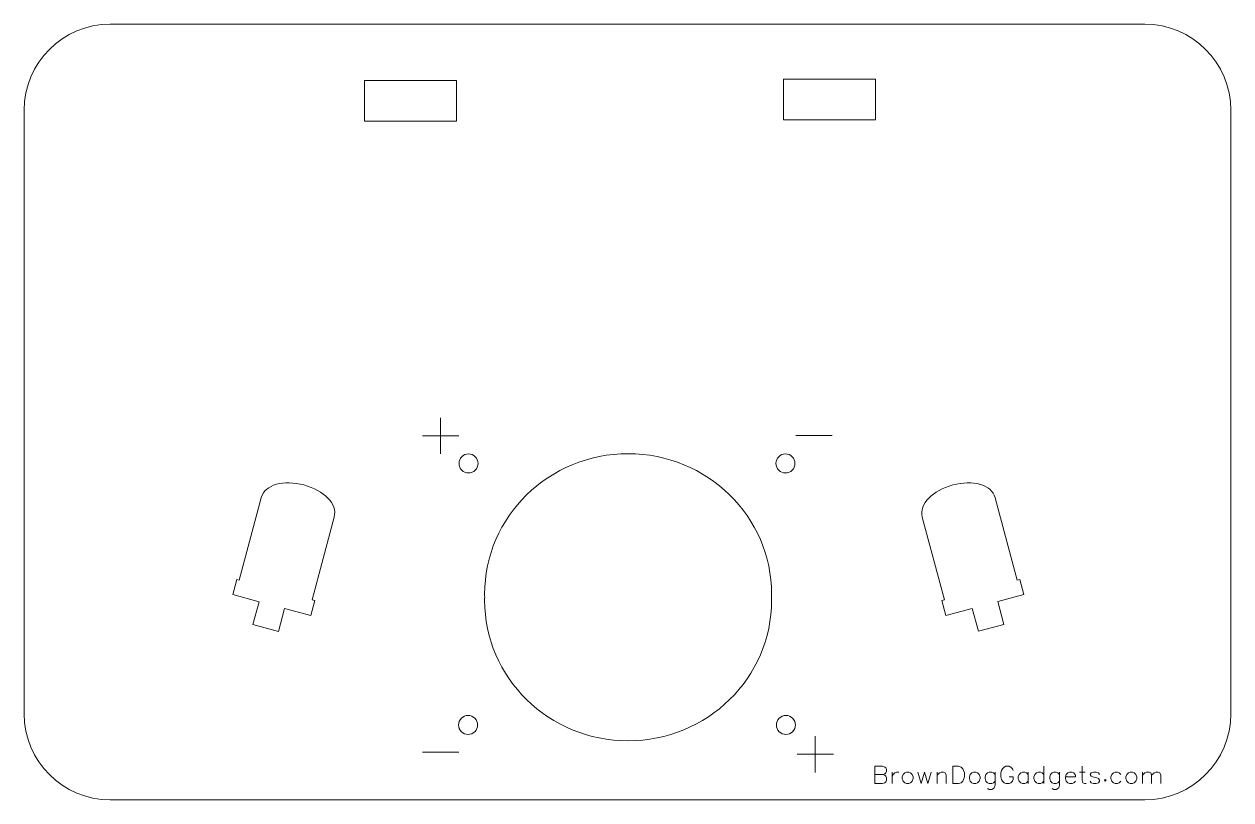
# Model space of a CAD drawing. Header units: centimetres. Extents: x -24.8 to 34.2, y -10 to 25.5.
# Drawn here: x -24.45 to -16.12, y -10.01 to -4.65 of the extents above; entities that cross this region are included whole.
import ezdxf

# ---------------------------------------------------------------- set-up
doc = ezdxf.new("R2010")
doc.units = ezdxf.units.CM
doc.header["$MEASUREMENT"] = 0
doc.layers.add('Layer 1', color=7, linetype='Continuous')

msp = doc.modelspace()

# ---------------------------------------------------------------- linework, layer by layer
at = {"layer": 'Layer 1', "color": 250, "lineweight": 9}
for points in [[(-22.1032, -5.32398), (-21.46822, -5.32398), (-21.46822, -5.04458), (-22.1032, -5.04458), (-22.1032, -5.32398)], [(-19.21167, -5.3152), (-18.57669, -5.3152), (-18.57669, -5.0358), (-19.21167, -5.0358), (-19.21167, -5.3152)]]:
    msp.add_lwpolyline(points, close=True, dxfattribs=at)
at = {"layer": 'Layer 1', "lineweight": 0}
for points, knots in [([(-23.85922, -4.65497), (-23.85922, -4.65497), (-16.71758, -4.65497), (-16.71758, -4.65497), (-16.71758, -4.65497), (-16.38958, -4.65496), (-16.12359, -4.92095), (-16.12359, -5.24895), (-16.12359, -5.24895), (-16.12359, -5.24895), (-16.12359, -9.41404), (-16.12359, -9.41404), (-16.12359, -9.41404), (-16.12359, -9.74202), (-16.38958, -10.00801), (-16.71758, -10.00801), (-16.71758, -10.00801), (-16.71758, -10.00801), (-23.85922, -10.00802), (-23.85922, -10.00802), (-23.85922, -10.00802), (-24.18721, -10.00801), (-24.4532, -9.74202), (-24.4532, -9.41402), (-24.4532, -9.41402), (-24.4532, -9.41402), (-24.45321, -5.24896), (-24.45321, -5.24896), (-24.45321, -5.24896), (-24.4532, -4.92095), (-24.18721, -4.65496), (-23.85921, -4.65496)], [0, 0, 0, 0, 0.125, 0.125, 0.125, 0.125, 0.25, 0.25, 0.25, 0.25, 0.375, 0.375, 0.375, 0.375, 0.5, 0.5, 0.5, 0.5, 0.625, 0.625, 0.625, 0.625, 0.75, 0.75, 0.75, 0.75, 0.875, 0.875, 0.875, 0.875, 1, 1, 1, 1]), ([(-21.33941, -7.64027), (-21.31378, -7.6659), (-21.31378, -7.70745), (-21.33941, -7.73308), (-21.33941, -7.73308), (-21.36504, -7.75871), (-21.40659, -7.75871), (-21.43222, -7.73308), (-21.43222, -7.73308), (-21.45785, -7.70745), (-21.45785, -7.6659), (-21.43222, -7.64027), (-21.43222, -7.64027), (-21.40659, -7.61465), (-21.36504, -7.61465), (-21.33941, -7.64027)], [0, 0, 0, 0, 0.25, 0.25, 0.25, 0.25, 0.5, 0.5, 0.5, 0.5, 0.75, 0.75, 0.75, 0.75, 1, 1, 1, 1]), ([(-20.28419, -7.61915), (-20.83128, -7.61915), (-21.27476, -8.0533), (-21.27476, -8.58887), (-21.27476, -8.58887), (-21.27476, -8.5958), (-21.27403, -8.60243), (-21.27389, -8.60933), (-21.27389, -8.60933), (-21.27405, -8.6165), (-21.27476, -8.62341), (-21.27476, -8.63063), (-21.27476, -8.63063), (-21.27476, -9.1662), (-20.83128, -9.60035), (-20.28419, -9.60035), (-20.28419, -9.60035), (-19.7371, -9.60035), (-19.29362, -9.1662), (-19.29362, -8.63063), (-19.29362, -8.63063), (-19.29362, -8.62342), (-19.29346, -8.61649), (-19.29362, -8.60933), (-19.29362, -8.60933), (-19.29349, -8.60243), (-19.29362, -8.5958), (-19.29362, -8.58887), (-19.29362, -8.58887), (-19.29362, -8.0533), (-19.7371, -7.61915), (-20.28419, -7.61915)], [0, 0, 0, 0, 0.125, 0.125, 0.125, 0.125, 0.25, 0.25, 0.25, 0.25, 0.375, 0.375, 0.375, 0.375, 0.5, 0.5, 0.5, 0.5, 0.625, 0.625, 0.625, 0.625, 0.75, 0.75, 0.75, 0.75, 0.875, 0.875, 0.875, 0.875, 1, 1, 1, 1]), ([(-19.24434, -7.64027), (-19.26997, -7.6659), (-19.26997, -7.70745), (-19.24434, -7.73308), (-19.24434, -7.73308), (-19.21871, -7.75871), (-19.17716, -7.75871), (-19.15153, -7.73308), (-19.15153, -7.73308), (-19.1259, -7.70745), (-19.1259, -7.6659), (-19.15153, -7.64027), (-19.15153, -7.64027), (-19.17716, -7.61465), (-19.21871, -7.61465), (-19.24434, -7.64027)], [0, 0, 0, 0, 0.25, 0.25, 0.25, 0.25, 0.5, 0.5, 0.5, 0.5, 0.75, 0.75, 0.75, 0.75, 1, 1, 1, 1]), ([(-22.52237, -7.83509), (-22.66079, -7.798), (-22.7909, -7.83091), (-22.816, -7.9213), (-22.816, -7.9213), (-22.81609, -7.92162), (-22.81613, -7.9218), (-22.81623, -7.92214), (-22.81623, -7.92214), (-22.81631, -7.92246), (-22.81637, -7.92264), (-22.81645, -7.92298), (-22.81645, -7.92298), (-22.81645, -7.92298), (-22.96903, -8.49237), (-22.96903, -8.49237), (-22.96903, -8.49237), (-22.96903, -8.49237), (-22.98579, -8.48787), (-22.98579, -8.48787), (-22.98579, -8.48787), (-22.98579, -8.48787), (-23.01365, -8.59186), (-23.01365, -8.59186), (-23.01365, -8.59186), (-23.01365, -8.59186), (-22.83169, -8.64062), (-22.83169, -8.64062), (-22.83169, -8.64062), (-22.83169, -8.64062), (-22.87393, -8.79826), (-22.87393, -8.79826), (-22.87393, -8.79826), (-22.87393, -8.79826), (-22.69782, -8.84545), (-22.69782, -8.84545), (-22.69782, -8.84545), (-22.69782, -8.84545), (-22.65558, -8.6878), (-22.65558, -8.6878), (-22.65558, -8.6878), (-22.65558, -8.6878), (-22.47528, -8.73611), (-22.47528, -8.73611), (-22.47528, -8.73611), (-22.47528, -8.73611), (-22.44743, -8.63213), (-22.44743, -8.63213), (-22.44743, -8.63213), (-22.44743, -8.63213), (-22.46588, -8.62719), (-22.46588, -8.62719), (-22.46588, -8.62719), (-22.46588, -8.62719), (-22.3133, -8.05779), (-22.3133, -8.05779), (-22.3133, -8.05779), (-22.31321, -8.05746), (-22.31316, -8.05728), (-22.31308, -8.05696), (-22.31308, -8.05696), (-22.31299, -8.05662), (-22.31294, -8.05644), (-22.31285, -8.05612), (-22.31285, -8.05612), (-22.28938, -7.96529), (-22.38394, -7.87218), (-22.52237, -7.83509)], [0, 0, 0, 0, 0.0588235, 0.0588235, 0.0588235, 0.0588235, 0.1176471, 0.1176471, 0.1176471, 0.1176471, 0.1764706, 0.1764706, 0.1764706, 0.1764706, 0.2352941, 0.2352941, 0.2352941, 0.2352941, 0.2941176, 0.2941176, 0.2941176, 0.2941176, 0.3529412, 0.3529412, 0.3529412, 0.3529412, 0.4117647, 0.4117647, 0.4117647, 0.4117647, 0.4705882, 0.4705882, 0.4705882, 0.4705882, 0.5294118, 0.5294118, 0.5294118, 0.5294118, 0.5882353, 0.5882353, 0.5882353, 0.5882353, 0.6470588, 0.6470588, 0.6470588, 0.6470588, 0.7058824, 0.7058824, 0.7058824, 0.7058824, 0.7647059, 0.7647059, 0.7647059, 0.7647059, 0.8235294, 0.8235294, 0.8235294, 0.8235294, 0.8823529, 0.8823529, 0.8823529, 0.8823529, 0.9411765, 0.9411765, 0.9411765, 0.9411765, 1, 1, 1, 1]), ([(-18.04324, -7.83514), (-18.18165, -7.87222), (-18.27788, -7.96579), (-18.25442, -8.05661), (-18.25442, -8.05661), (-18.25434, -8.05695), (-18.25429, -8.05712), (-18.2542, -8.05745), (-18.2542, -8.05745), (-18.25411, -8.05778), (-18.25407, -8.05796), (-18.25398, -8.05829), (-18.25398, -8.05829), (-18.25398, -8.05829), (-18.10141, -8.62769), (-18.10141, -8.62769), (-18.10141, -8.62769), (-18.10141, -8.62769), (-18.11817, -8.63218), (-18.11817, -8.63218), (-18.11817, -8.63218), (-18.11817, -8.63218), (-18.09032, -8.73616), (-18.09032, -8.73616), (-18.09032, -8.73616), (-18.09032, -8.73616), (-17.90834, -8.6874), (-17.90834, -8.6874), (-17.90834, -8.6874), (-17.90834, -8.6874), (-17.8661, -8.84506), (-17.8661, -8.84506), (-17.8661, -8.84506), (-17.8661, -8.84506), (-17.68999, -8.79787), (-17.68999, -8.79787), (-17.68999, -8.79787), (-17.68999, -8.79787), (-17.73224, -8.64022), (-17.73224, -8.64022), (-17.73224, -8.64022), (-17.73224, -8.64022), (-17.55195, -8.59191), (-17.55195, -8.59191), (-17.55195, -8.59191), (-17.55195, -8.59191), (-17.57981, -8.48792), (-17.57981, -8.48792), (-17.57981, -8.48792), (-17.57981, -8.48792), (-17.59826, -8.49287), (-17.59826, -8.49287), (-17.59826, -8.49287), (-17.59826, -8.49287), (-17.75083, -7.92347), (-17.75083, -7.92347), (-17.75083, -7.92347), (-17.75092, -7.92314), (-17.75096, -7.92297), (-17.75105, -7.92263), (-17.75105, -7.92263), (-17.75114, -7.9223), (-17.75119, -7.92212), (-17.75127, -7.92179), (-17.75127, -7.92179), (-17.77636, -7.83141), (-17.90481, -7.79805), (-18.04324, -7.83514)], [0, 0, 0, 0, 0.0588235, 0.0588235, 0.0588235, 0.0588235, 0.1176471, 0.1176471, 0.1176471, 0.1176471, 0.1764706, 0.1764706, 0.1764706, 0.1764706, 0.2352941, 0.2352941, 0.2352941, 0.2352941, 0.2941176, 0.2941176, 0.2941176, 0.2941176, 0.3529412, 0.3529412, 0.3529412, 0.3529412, 0.4117647, 0.4117647, 0.4117647, 0.4117647, 0.4705882, 0.4705882, 0.4705882, 0.4705882, 0.5294118, 0.5294118, 0.5294118, 0.5294118, 0.5882353, 0.5882353, 0.5882353, 0.5882353, 0.6470588, 0.6470588, 0.6470588, 0.6470588, 0.7058824, 0.7058824, 0.7058824, 0.7058824, 0.7647059, 0.7647059, 0.7647059, 0.7647059, 0.8235294, 0.8235294, 0.8235294, 0.8235294, 0.8823529, 0.8823529, 0.8823529, 0.8823529, 0.9411765, 0.9411765, 0.9411765, 0.9411765, 1, 1, 1, 1]), ([(-21.43513, -9.44486), (-21.40951, -9.41923), (-21.36795, -9.41923), (-21.34233, -9.44486), (-21.34233, -9.44486), (-21.3167, -9.47049), (-21.3167, -9.51204), (-21.34233, -9.53767), (-21.34233, -9.53767), (-21.36796, -9.5633), (-21.40951, -9.5633), (-21.43513, -9.53767), (-21.43513, -9.53767), (-21.46076, -9.51204), (-21.46076, -9.47049), (-21.43513, -9.44486)], [0, 0, 0, 0, 0.25, 0.25, 0.25, 0.25, 0.5, 0.5, 0.5, 0.5, 0.75, 0.75, 0.75, 0.75, 1, 1, 1, 1]), ([(-19.14861, -9.44486), (-19.17424, -9.41923), (-19.21579, -9.41923), (-19.24142, -9.44486), (-19.24142, -9.44486), (-19.26705, -9.47049), (-19.26705, -9.51204), (-19.24142, -9.53767), (-19.24142, -9.53767), (-19.21579, -9.5633), (-19.17424, -9.5633), (-19.14861, -9.53767), (-19.14861, -9.53767), (-19.12298, -9.51204), (-19.12298, -9.47049), (-19.14861, -9.44486)], [0, 0, 0, 0, 0.25, 0.25, 0.25, 0.25, 0.5, 0.5, 0.5, 0.5, 0.75, 0.75, 0.75, 0.75, 1, 1, 1, 1])]:
    msp.add_open_spline(points, degree=3, knots=knots, dxfattribs=at)
for points in [[(-21.57832, -7.37102), (-21.57832, -7.37102), (-21.57832, -7.62102), (-21.57832, -7.62102)], [(-21.70332, -7.49488), (-21.70332, -7.49488), (-21.45332, -7.49488), (-21.45332, -7.49488)], [(-19.12558, -7.49287), (-19.12558, -7.49287), (-18.87558, -7.49287), (-18.87558, -7.49287)], [(-18.9925, -9.56827), (-18.9925, -9.56827), (-18.9925, -9.81827), (-18.9925, -9.81827)], [(-21.70286, -9.67937), (-21.70286, -9.67937), (-21.45286, -9.67937), (-21.45286, -9.67937)], [(-19.1175, -9.69213), (-19.1175, -9.69213), (-18.8675, -9.69213), (-18.8675, -9.69213)]]:
    msp.add_open_spline(points, degree=3, dxfattribs=at)
at = {"layer": 'Layer 1', "color": 1, "lineweight": 0}
for points in [[(-21.57832, -7.37102), (-21.57832, -7.37102), (-21.57832, -7.62102), (-21.57832, -7.62102)], [(-21.70332, -7.49488), (-21.70332, -7.49488), (-21.45332, -7.49488), (-21.45332, -7.49488)], [(-19.12558, -7.49287), (-19.12558, -7.49287), (-18.87558, -7.49287), (-18.87558, -7.49287)], [(-18.9925, -9.56827), (-18.9925, -9.56827), (-18.9925, -9.81827), (-18.9925, -9.81827)], [(-21.70286, -9.67937), (-21.70286, -9.67937), (-21.45286, -9.67937), (-21.45286, -9.67937)], [(-19.1175, -9.69213), (-19.1175, -9.69213), (-18.8675, -9.69213), (-18.8675, -9.69213)], [(-18.58064, -9.77587), (-18.58064, -9.77587), (-18.58064, -9.89595), (-18.58064, -9.89595)], [(-18.46056, -9.8159), (-18.46056, -9.8159), (-18.46056, -9.89595), (-18.46056, -9.89595)], [(-18.2833, -9.8159), (-18.2833, -9.8159), (-18.26043, -9.89595), (-18.26043, -9.89595)], [(-18.23755, -9.8159), (-18.23755, -9.8159), (-18.26043, -9.89595), (-18.26043, -9.89595)], [(-18.23755, -9.8159), (-18.23755, -9.8159), (-18.21468, -9.89595), (-18.21468, -9.89595)], [(-18.19181, -9.8159), (-18.19181, -9.8159), (-18.21468, -9.89595), (-18.21468, -9.89595)], [(-18.15178, -9.8159), (-18.15178, -9.8159), (-18.15178, -9.89595), (-18.15178, -9.89595)], [(-18.04314, -9.77587), (-18.04314, -9.77587), (-18.04314, -9.89595), (-18.04314, -9.89595)], [(-17.52279, -9.8159), (-17.52279, -9.8159), (-17.52279, -9.89595), (-17.52279, -9.89595)], [(-17.41414, -9.77587), (-17.41414, -9.77587), (-17.41414, -9.89595), (-17.41414, -9.89595)], [(-17.16827, -9.8159), (-17.16827, -9.8159), (-17.12824, -9.8159), (-17.12824, -9.8159)], [(-16.73369, -9.8159), (-16.73369, -9.8159), (-16.73369, -9.89595), (-16.73369, -9.89595)], [(-17.65431, -9.85021), (-17.65431, -9.85021), (-17.62571, -9.85021), (-17.62571, -9.85021)]]:
    msp.add_open_spline(points, degree=3, dxfattribs=at)
for points, knots in [([(-18.58064, -9.77587), (-18.58064, -9.77587), (-18.52918, -9.77587), (-18.52918, -9.77587), (-18.52918, -9.77587), (-18.52918, -9.77587), (-18.51202, -9.78159), (-18.51202, -9.78159), (-18.51202, -9.78159), (-18.51202, -9.78159), (-18.5063, -9.78731), (-18.5063, -9.78731), (-18.5063, -9.78731), (-18.5063, -9.78731), (-18.50059, -9.79874), (-18.50059, -9.79874), (-18.50059, -9.79874), (-18.50059, -9.79874), (-18.50059, -9.81018), (-18.50059, -9.81018), (-18.50059, -9.81018), (-18.50059, -9.81018), (-18.5063, -9.82162), (-18.5063, -9.82162), (-18.5063, -9.82162), (-18.5063, -9.82162), (-18.51202, -9.82733), (-18.51202, -9.82733), (-18.51202, -9.82733), (-18.51202, -9.82733), (-18.52918, -9.83305), (-18.52918, -9.83305)], [0, 0, 0, 0, 0.125, 0.125, 0.125, 0.125, 0.25, 0.25, 0.25, 0.25, 0.375, 0.375, 0.375, 0.375, 0.5, 0.5, 0.5, 0.5, 0.625, 0.625, 0.625, 0.625, 0.75, 0.75, 0.75, 0.75, 0.875, 0.875, 0.875, 0.875, 1, 1, 1, 1]), ([(-18.46056, -9.85021), (-18.46056, -9.85021), (-18.45484, -9.83305), (-18.45484, -9.83305), (-18.45484, -9.83305), (-18.45484, -9.83305), (-18.44341, -9.82162), (-18.44341, -9.82162), (-18.44341, -9.82162), (-18.44341, -9.82162), (-18.43197, -9.8159), (-18.43197, -9.8159), (-18.43197, -9.8159), (-18.43197, -9.8159), (-18.41481, -9.8159), (-18.41481, -9.8159)], [0, 0, 0, 0, 0.25, 0.25, 0.25, 0.25, 0.5, 0.5, 0.5, 0.5, 0.75, 0.75, 0.75, 0.75, 1, 1, 1, 1]), ([(-18.36335, -9.8159), (-18.36335, -9.8159), (-18.37479, -9.82162), (-18.37479, -9.82162), (-18.37479, -9.82162), (-18.37479, -9.82162), (-18.38622, -9.83305), (-18.38622, -9.83305), (-18.38622, -9.83305), (-18.38622, -9.83305), (-18.39194, -9.85021), (-18.39194, -9.85021), (-18.39194, -9.85021), (-18.39194, -9.85021), (-18.39194, -9.86164), (-18.39194, -9.86164), (-18.39194, -9.86164), (-18.39194, -9.86164), (-18.38622, -9.8788), (-18.38622, -9.8788), (-18.38622, -9.8788), (-18.38622, -9.8788), (-18.37479, -9.89023), (-18.37479, -9.89023), (-18.37479, -9.89023), (-18.37479, -9.89023), (-18.36335, -9.89595), (-18.36335, -9.89595), (-18.36335, -9.89595), (-18.36335, -9.89595), (-18.3462, -9.89595), (-18.3462, -9.89595), (-18.3462, -9.89595), (-18.3462, -9.89595), (-18.33476, -9.89023), (-18.33476, -9.89023), (-18.33476, -9.89023), (-18.33476, -9.89023), (-18.32332, -9.8788), (-18.32332, -9.8788), (-18.32332, -9.8788), (-18.32332, -9.8788), (-18.31761, -9.86164), (-18.31761, -9.86164), (-18.31761, -9.86164), (-18.31761, -9.86164), (-18.31761, -9.85021), (-18.31761, -9.85021), (-18.31761, -9.85021), (-18.31761, -9.85021), (-18.32332, -9.83305), (-18.32332, -9.83305), (-18.32332, -9.83305), (-18.32332, -9.83305), (-18.33476, -9.82162), (-18.33476, -9.82162), (-18.33476, -9.82162), (-18.33476, -9.82162), (-18.3462, -9.8159), (-18.3462, -9.8159), (-18.3462, -9.8159), (-18.3462, -9.8159), (-18.36335, -9.8159), (-18.36335, -9.8159)], [0, 0, 0, 0, 0.0625, 0.0625, 0.0625, 0.0625, 0.125, 0.125, 0.125, 0.125, 0.1875, 0.1875, 0.1875, 0.1875, 0.25, 0.25, 0.25, 0.25, 0.3125, 0.3125, 0.3125, 0.3125, 0.375, 0.375, 0.375, 0.375, 0.4375, 0.4375, 0.4375, 0.4375, 0.5, 0.5, 0.5, 0.5, 0.5625, 0.5625, 0.5625, 0.5625, 0.625, 0.625, 0.625, 0.625, 0.6875, 0.6875, 0.6875, 0.6875, 0.75, 0.75, 0.75, 0.75, 0.8125, 0.8125, 0.8125, 0.8125, 0.875, 0.875, 0.875, 0.875, 0.9375, 0.9375, 0.9375, 0.9375, 1, 1, 1, 1]), ([(-18.15178, -9.83877), (-18.15178, -9.83877), (-18.13463, -9.82162), (-18.13463, -9.82162), (-18.13463, -9.82162), (-18.13463, -9.82162), (-18.12319, -9.8159), (-18.12319, -9.8159), (-18.12319, -9.8159), (-18.12319, -9.8159), (-18.10604, -9.8159), (-18.10604, -9.8159), (-18.10604, -9.8159), (-18.10604, -9.8159), (-18.0946, -9.82162), (-18.0946, -9.82162), (-18.0946, -9.82162), (-18.0946, -9.82162), (-18.08888, -9.83877), (-18.08888, -9.83877), (-18.08888, -9.83877), (-18.08888, -9.83877), (-18.08888, -9.89595), (-18.08888, -9.89595)], [0, 0, 0, 0, 0.1666667, 0.1666667, 0.1666667, 0.1666667, 0.3333333, 0.3333333, 0.3333333, 0.3333333, 0.5, 0.5, 0.5, 0.5, 0.6666667, 0.6666667, 0.6666667, 0.6666667, 0.8333333, 0.8333333, 0.8333333, 0.8333333, 1, 1, 1, 1]), ([(-18.04314, -9.77587), (-18.04314, -9.77587), (-18.00311, -9.77587), (-18.00311, -9.77587), (-18.00311, -9.77587), (-18.00311, -9.77587), (-17.98596, -9.78159), (-17.98596, -9.78159), (-17.98596, -9.78159), (-17.98596, -9.78159), (-17.97452, -9.79303), (-17.97452, -9.79303), (-17.97452, -9.79303), (-17.97452, -9.79303), (-17.9688, -9.80446), (-17.9688, -9.80446), (-17.9688, -9.80446), (-17.9688, -9.80446), (-17.96308, -9.82162), (-17.96308, -9.82162), (-17.96308, -9.82162), (-17.96308, -9.82162), (-17.96308, -9.85021), (-17.96308, -9.85021), (-17.96308, -9.85021), (-17.96308, -9.85021), (-17.9688, -9.86736), (-17.9688, -9.86736), (-17.9688, -9.86736), (-17.9688, -9.86736), (-17.97452, -9.8788), (-17.97452, -9.8788), (-17.97452, -9.8788), (-17.97452, -9.8788), (-17.98596, -9.89023), (-17.98596, -9.89023), (-17.98596, -9.89023), (-17.98596, -9.89023), (-18.00311, -9.89595), (-18.00311, -9.89595), (-18.00311, -9.89595), (-18.00311, -9.89595), (-18.04314, -9.89595), (-18.04314, -9.89595)], [0, 0, 0, 0, 0.0909091, 0.0909091, 0.0909091, 0.0909091, 0.1818182, 0.1818182, 0.1818182, 0.1818182, 0.2727273, 0.2727273, 0.2727273, 0.2727273, 0.3636364, 0.3636364, 0.3636364, 0.3636364, 0.4545455, 0.4545455, 0.4545455, 0.4545455, 0.5454545, 0.5454545, 0.5454545, 0.5454545, 0.6363636, 0.6363636, 0.6363636, 0.6363636, 0.7272727, 0.7272727, 0.7272727, 0.7272727, 0.8181818, 0.8181818, 0.8181818, 0.8181818, 0.9090909, 0.9090909, 0.9090909, 0.9090909, 1, 1, 1, 1]), ([(-17.90018, -9.8159), (-17.90018, -9.8159), (-17.91162, -9.82162), (-17.91162, -9.82162), (-17.91162, -9.82162), (-17.91162, -9.82162), (-17.92306, -9.83305), (-17.92306, -9.83305), (-17.92306, -9.83305), (-17.92306, -9.83305), (-17.92877, -9.85021), (-17.92877, -9.85021), (-17.92877, -9.85021), (-17.92877, -9.85021), (-17.92877, -9.86164), (-17.92877, -9.86164), (-17.92877, -9.86164), (-17.92877, -9.86164), (-17.92306, -9.8788), (-17.92306, -9.8788), (-17.92306, -9.8788), (-17.92306, -9.8788), (-17.91162, -9.89023), (-17.91162, -9.89023), (-17.91162, -9.89023), (-17.91162, -9.89023), (-17.90018, -9.89595), (-17.90018, -9.89595), (-17.90018, -9.89595), (-17.90018, -9.89595), (-17.88303, -9.89595), (-17.88303, -9.89595), (-17.88303, -9.89595), (-17.88303, -9.89595), (-17.87159, -9.89023), (-17.87159, -9.89023), (-17.87159, -9.89023), (-17.87159, -9.89023), (-17.86016, -9.8788), (-17.86016, -9.8788), (-17.86016, -9.8788), (-17.86016, -9.8788), (-17.85444, -9.86164), (-17.85444, -9.86164), (-17.85444, -9.86164), (-17.85444, -9.86164), (-17.85444, -9.85021), (-17.85444, -9.85021), (-17.85444, -9.85021), (-17.85444, -9.85021), (-17.86016, -9.83305), (-17.86016, -9.83305), (-17.86016, -9.83305), (-17.86016, -9.83305), (-17.87159, -9.82162), (-17.87159, -9.82162), (-17.87159, -9.82162), (-17.87159, -9.82162), (-17.88303, -9.8159), (-17.88303, -9.8159), (-17.88303, -9.8159), (-17.88303, -9.8159), (-17.90018, -9.8159), (-17.90018, -9.8159)], [0, 0, 0, 0, 0.0625, 0.0625, 0.0625, 0.0625, 0.125, 0.125, 0.125, 0.125, 0.1875, 0.1875, 0.1875, 0.1875, 0.25, 0.25, 0.25, 0.25, 0.3125, 0.3125, 0.3125, 0.3125, 0.375, 0.375, 0.375, 0.375, 0.4375, 0.4375, 0.4375, 0.4375, 0.5, 0.5, 0.5, 0.5, 0.5625, 0.5625, 0.5625, 0.5625, 0.625, 0.625, 0.625, 0.625, 0.6875, 0.6875, 0.6875, 0.6875, 0.75, 0.75, 0.75, 0.75, 0.8125, 0.8125, 0.8125, 0.8125, 0.875, 0.875, 0.875, 0.875, 0.9375, 0.9375, 0.9375, 0.9375, 1, 1, 1, 1]), ([(-17.75151, -9.83305), (-17.75151, -9.83305), (-17.76295, -9.82162), (-17.76295, -9.82162), (-17.76295, -9.82162), (-17.76295, -9.82162), (-17.77439, -9.8159), (-17.77439, -9.8159), (-17.77439, -9.8159), (-17.77439, -9.8159), (-17.79154, -9.8159), (-17.79154, -9.8159), (-17.79154, -9.8159), (-17.79154, -9.8159), (-17.80298, -9.82162), (-17.80298, -9.82162), (-17.80298, -9.82162), (-17.80298, -9.82162), (-17.81441, -9.83305), (-17.81441, -9.83305), (-17.81441, -9.83305), (-17.81441, -9.83305), (-17.82013, -9.85021), (-17.82013, -9.85021), (-17.82013, -9.85021), (-17.82013, -9.85021), (-17.82013, -9.86164), (-17.82013, -9.86164), (-17.82013, -9.86164), (-17.82013, -9.86164), (-17.81441, -9.8788), (-17.81441, -9.8788), (-17.81441, -9.8788), (-17.81441, -9.8788), (-17.80298, -9.89023), (-17.80298, -9.89023), (-17.80298, -9.89023), (-17.80298, -9.89023), (-17.79154, -9.89595), (-17.79154, -9.89595), (-17.79154, -9.89595), (-17.79154, -9.89595), (-17.77439, -9.89595), (-17.77439, -9.89595), (-17.77439, -9.89595), (-17.77439, -9.89595), (-17.76295, -9.89023), (-17.76295, -9.89023), (-17.76295, -9.89023), (-17.76295, -9.89023), (-17.75151, -9.8788), (-17.75151, -9.8788)], [0, 0, 0, 0, 0.0769231, 0.0769231, 0.0769231, 0.0769231, 0.1538462, 0.1538462, 0.1538462, 0.1538462, 0.2307692, 0.2307692, 0.2307692, 0.2307692, 0.3076923, 0.3076923, 0.3076923, 0.3076923, 0.3846154, 0.3846154, 0.3846154, 0.3846154, 0.4615385, 0.4615385, 0.4615385, 0.4615385, 0.5384615, 0.5384615, 0.5384615, 0.5384615, 0.6153846, 0.6153846, 0.6153846, 0.6153846, 0.6923077, 0.6923077, 0.6923077, 0.6923077, 0.7692308, 0.7692308, 0.7692308, 0.7692308, 0.8461538, 0.8461538, 0.8461538, 0.8461538, 0.9230769, 0.9230769, 0.9230769, 0.9230769, 1, 1, 1, 1]), ([(-17.75151, -9.8159), (-17.75151, -9.8159), (-17.75151, -9.90739), (-17.75151, -9.90739), (-17.75151, -9.90739), (-17.75151, -9.90739), (-17.75723, -9.92454), (-17.75723, -9.92454), (-17.75723, -9.92454), (-17.75723, -9.92454), (-17.76295, -9.93026), (-17.76295, -9.93026), (-17.76295, -9.93026), (-17.76295, -9.93026), (-17.77439, -9.93598), (-17.77439, -9.93598), (-17.77439, -9.93598), (-17.77439, -9.93598), (-17.79154, -9.93598), (-17.79154, -9.93598), (-17.79154, -9.93598), (-17.79154, -9.93598), (-17.80298, -9.93026), (-17.80298, -9.93026)], [0, 0, 0, 0, 0.1666667, 0.1666667, 0.1666667, 0.1666667, 0.3333333, 0.3333333, 0.3333333, 0.3333333, 0.5, 0.5, 0.5, 0.5, 0.6666667, 0.6666667, 0.6666667, 0.6666667, 0.8333333, 0.8333333, 0.8333333, 0.8333333, 1, 1, 1, 1]), ([(-17.62571, -9.80446), (-17.62571, -9.80446), (-17.63143, -9.79303), (-17.63143, -9.79303), (-17.63143, -9.79303), (-17.63143, -9.79303), (-17.64287, -9.78159), (-17.64287, -9.78159), (-17.64287, -9.78159), (-17.64287, -9.78159), (-17.65431, -9.77587), (-17.65431, -9.77587), (-17.65431, -9.77587), (-17.65431, -9.77587), (-17.67718, -9.77587), (-17.67718, -9.77587), (-17.67718, -9.77587), (-17.67718, -9.77587), (-17.68861, -9.78159), (-17.68861, -9.78159), (-17.68861, -9.78159), (-17.68861, -9.78159), (-17.70005, -9.79303), (-17.70005, -9.79303), (-17.70005, -9.79303), (-17.70005, -9.79303), (-17.70577, -9.80446), (-17.70577, -9.80446), (-17.70577, -9.80446), (-17.70577, -9.80446), (-17.71149, -9.82162), (-17.71149, -9.82162), (-17.71149, -9.82162), (-17.71149, -9.82162), (-17.71149, -9.85021), (-17.71149, -9.85021), (-17.71149, -9.85021), (-17.71149, -9.85021), (-17.70577, -9.86736), (-17.70577, -9.86736), (-17.70577, -9.86736), (-17.70577, -9.86736), (-17.70005, -9.8788), (-17.70005, -9.8788), (-17.70005, -9.8788), (-17.70005, -9.8788), (-17.68861, -9.89023), (-17.68861, -9.89023), (-17.68861, -9.89023), (-17.68861, -9.89023), (-17.67718, -9.89595), (-17.67718, -9.89595), (-17.67718, -9.89595), (-17.67718, -9.89595), (-17.65431, -9.89595), (-17.65431, -9.89595), (-17.65431, -9.89595), (-17.65431, -9.89595), (-17.64287, -9.89023), (-17.64287, -9.89023), (-17.64287, -9.89023), (-17.64287, -9.89023), (-17.63143, -9.8788), (-17.63143, -9.8788), (-17.63143, -9.8788), (-17.63143, -9.8788), (-17.62571, -9.86736), (-17.62571, -9.86736), (-17.62571, -9.86736), (-17.62571, -9.86736), (-17.62571, -9.85021), (-17.62571, -9.85021)], [0, 0, 0, 0, 0.0555556, 0.0555556, 0.0555556, 0.0555556, 0.1111111, 0.1111111, 0.1111111, 0.1111111, 0.1666667, 0.1666667, 0.1666667, 0.1666667, 0.2222222, 0.2222222, 0.2222222, 0.2222222, 0.2777778, 0.2777778, 0.2777778, 0.2777778, 0.3333333, 0.3333333, 0.3333333, 0.3333333, 0.3888889, 0.3888889, 0.3888889, 0.3888889, 0.4444444, 0.4444444, 0.4444444, 0.4444444, 0.5, 0.5, 0.5, 0.5, 0.5555556, 0.5555556, 0.5555556, 0.5555556, 0.6111111, 0.6111111, 0.6111111, 0.6111111, 0.6666667, 0.6666667, 0.6666667, 0.6666667, 0.7222222, 0.7222222, 0.7222222, 0.7222222, 0.7777778, 0.7777778, 0.7777778, 0.7777778, 0.8333333, 0.8333333, 0.8333333, 0.8333333, 0.8888889, 0.8888889, 0.8888889, 0.8888889, 0.9444444, 0.9444444, 0.9444444, 0.9444444, 1, 1, 1, 1]), ([(-17.52279, -9.83305), (-17.52279, -9.83305), (-17.53422, -9.82162), (-17.53422, -9.82162), (-17.53422, -9.82162), (-17.53422, -9.82162), (-17.54566, -9.8159), (-17.54566, -9.8159), (-17.54566, -9.8159), (-17.54566, -9.8159), (-17.56282, -9.8159), (-17.56282, -9.8159), (-17.56282, -9.8159), (-17.56282, -9.8159), (-17.57425, -9.82162), (-17.57425, -9.82162), (-17.57425, -9.82162), (-17.57425, -9.82162), (-17.58569, -9.83305), (-17.58569, -9.83305), (-17.58569, -9.83305), (-17.58569, -9.83305), (-17.59141, -9.85021), (-17.59141, -9.85021), (-17.59141, -9.85021), (-17.59141, -9.85021), (-17.59141, -9.86164), (-17.59141, -9.86164), (-17.59141, -9.86164), (-17.59141, -9.86164), (-17.58569, -9.8788), (-17.58569, -9.8788), (-17.58569, -9.8788), (-17.58569, -9.8788), (-17.57425, -9.89023), (-17.57425, -9.89023), (-17.57425, -9.89023), (-17.57425, -9.89023), (-17.56282, -9.89595), (-17.56282, -9.89595), (-17.56282, -9.89595), (-17.56282, -9.89595), (-17.54566, -9.89595), (-17.54566, -9.89595), (-17.54566, -9.89595), (-17.54566, -9.89595), (-17.53422, -9.89023), (-17.53422, -9.89023), (-17.53422, -9.89023), (-17.53422, -9.89023), (-17.52279, -9.8788), (-17.52279, -9.8788)], [0, 0, 0, 0, 0.0769231, 0.0769231, 0.0769231, 0.0769231, 0.1538462, 0.1538462, 0.1538462, 0.1538462, 0.2307692, 0.2307692, 0.2307692, 0.2307692, 0.3076923, 0.3076923, 0.3076923, 0.3076923, 0.3846154, 0.3846154, 0.3846154, 0.3846154, 0.4615385, 0.4615385, 0.4615385, 0.4615385, 0.5384615, 0.5384615, 0.5384615, 0.5384615, 0.6153846, 0.6153846, 0.6153846, 0.6153846, 0.6923077, 0.6923077, 0.6923077, 0.6923077, 0.7692308, 0.7692308, 0.7692308, 0.7692308, 0.8461538, 0.8461538, 0.8461538, 0.8461538, 0.9230769, 0.9230769, 0.9230769, 0.9230769, 1, 1, 1, 1]), ([(-17.41414, -9.83305), (-17.41414, -9.83305), (-17.42558, -9.82162), (-17.42558, -9.82162), (-17.42558, -9.82162), (-17.42558, -9.82162), (-17.43702, -9.8159), (-17.43702, -9.8159), (-17.43702, -9.8159), (-17.43702, -9.8159), (-17.45417, -9.8159), (-17.45417, -9.8159), (-17.45417, -9.8159), (-17.45417, -9.8159), (-17.46561, -9.82162), (-17.46561, -9.82162), (-17.46561, -9.82162), (-17.46561, -9.82162), (-17.47704, -9.83305), (-17.47704, -9.83305), (-17.47704, -9.83305), (-17.47704, -9.83305), (-17.48276, -9.85021), (-17.48276, -9.85021), (-17.48276, -9.85021), (-17.48276, -9.85021), (-17.48276, -9.86164), (-17.48276, -9.86164), (-17.48276, -9.86164), (-17.48276, -9.86164), (-17.47704, -9.8788), (-17.47704, -9.8788), (-17.47704, -9.8788), (-17.47704, -9.8788), (-17.46561, -9.89023), (-17.46561, -9.89023), (-17.46561, -9.89023), (-17.46561, -9.89023), (-17.45417, -9.89595), (-17.45417, -9.89595), (-17.45417, -9.89595), (-17.45417, -9.89595), (-17.43702, -9.89595), (-17.43702, -9.89595), (-17.43702, -9.89595), (-17.43702, -9.89595), (-17.42558, -9.89023), (-17.42558, -9.89023), (-17.42558, -9.89023), (-17.42558, -9.89023), (-17.41414, -9.8788), (-17.41414, -9.8788)], [0, 0, 0, 0, 0.0769231, 0.0769231, 0.0769231, 0.0769231, 0.1538462, 0.1538462, 0.1538462, 0.1538462, 0.2307692, 0.2307692, 0.2307692, 0.2307692, 0.3076923, 0.3076923, 0.3076923, 0.3076923, 0.3846154, 0.3846154, 0.3846154, 0.3846154, 0.4615385, 0.4615385, 0.4615385, 0.4615385, 0.5384615, 0.5384615, 0.5384615, 0.5384615, 0.6153846, 0.6153846, 0.6153846, 0.6153846, 0.6923077, 0.6923077, 0.6923077, 0.6923077, 0.7692308, 0.7692308, 0.7692308, 0.7692308, 0.8461538, 0.8461538, 0.8461538, 0.8461538, 0.9230769, 0.9230769, 0.9230769, 0.9230769, 1, 1, 1, 1]), ([(-17.3055, -9.83305), (-17.3055, -9.83305), (-17.31694, -9.82162), (-17.31694, -9.82162), (-17.31694, -9.82162), (-17.31694, -9.82162), (-17.32837, -9.8159), (-17.32837, -9.8159), (-17.32837, -9.8159), (-17.32837, -9.8159), (-17.34553, -9.8159), (-17.34553, -9.8159), (-17.34553, -9.8159), (-17.34553, -9.8159), (-17.35696, -9.82162), (-17.35696, -9.82162), (-17.35696, -9.82162), (-17.35696, -9.82162), (-17.3684, -9.83305), (-17.3684, -9.83305), (-17.3684, -9.83305), (-17.3684, -9.83305), (-17.37412, -9.85021), (-17.37412, -9.85021), (-17.37412, -9.85021), (-17.37412, -9.85021), (-17.37412, -9.86164), (-17.37412, -9.86164), (-17.37412, -9.86164), (-17.37412, -9.86164), (-17.3684, -9.8788), (-17.3684, -9.8788), (-17.3684, -9.8788), (-17.3684, -9.8788), (-17.35696, -9.89023), (-17.35696, -9.89023), (-17.35696, -9.89023), (-17.35696, -9.89023), (-17.34553, -9.89595), (-17.34553, -9.89595), (-17.34553, -9.89595), (-17.34553, -9.89595), (-17.32837, -9.89595), (-17.32837, -9.89595), (-17.32837, -9.89595), (-17.32837, -9.89595), (-17.31694, -9.89023), (-17.31694, -9.89023), (-17.31694, -9.89023), (-17.31694, -9.89023), (-17.3055, -9.8788), (-17.3055, -9.8788)], [0, 0, 0, 0, 0.0769231, 0.0769231, 0.0769231, 0.0769231, 0.1538462, 0.1538462, 0.1538462, 0.1538462, 0.2307692, 0.2307692, 0.2307692, 0.2307692, 0.3076923, 0.3076923, 0.3076923, 0.3076923, 0.3846154, 0.3846154, 0.3846154, 0.3846154, 0.4615385, 0.4615385, 0.4615385, 0.4615385, 0.5384615, 0.5384615, 0.5384615, 0.5384615, 0.6153846, 0.6153846, 0.6153846, 0.6153846, 0.6923077, 0.6923077, 0.6923077, 0.6923077, 0.7692308, 0.7692308, 0.7692308, 0.7692308, 0.8461538, 0.8461538, 0.8461538, 0.8461538, 0.9230769, 0.9230769, 0.9230769, 0.9230769, 1, 1, 1, 1]), ([(-17.3055, -9.8159), (-17.3055, -9.8159), (-17.3055, -9.90739), (-17.3055, -9.90739), (-17.3055, -9.90739), (-17.3055, -9.90739), (-17.31122, -9.92454), (-17.31122, -9.92454), (-17.31122, -9.92454), (-17.31122, -9.92454), (-17.31694, -9.93026), (-17.31694, -9.93026), (-17.31694, -9.93026), (-17.31694, -9.93026), (-17.32837, -9.93598), (-17.32837, -9.93598), (-17.32837, -9.93598), (-17.32837, -9.93598), (-17.34553, -9.93598), (-17.34553, -9.93598), (-17.34553, -9.93598), (-17.34553, -9.93598), (-17.35696, -9.93026), (-17.35696, -9.93026)], [0, 0, 0, 0, 0.1666667, 0.1666667, 0.1666667, 0.1666667, 0.3333333, 0.3333333, 0.3333333, 0.3333333, 0.5, 0.5, 0.5, 0.5, 0.6666667, 0.6666667, 0.6666667, 0.6666667, 0.8333333, 0.8333333, 0.8333333, 0.8333333, 1, 1, 1, 1]), ([(-17.26547, -9.85021), (-17.26547, -9.85021), (-17.19686, -9.85021), (-17.19686, -9.85021), (-17.19686, -9.85021), (-17.19686, -9.85021), (-17.19686, -9.83877), (-17.19686, -9.83877), (-17.19686, -9.83877), (-17.19686, -9.83877), (-17.20257, -9.82733), (-17.20257, -9.82733), (-17.20257, -9.82733), (-17.20257, -9.82733), (-17.20829, -9.82162), (-17.20829, -9.82162), (-17.20829, -9.82162), (-17.20829, -9.82162), (-17.21973, -9.8159), (-17.21973, -9.8159), (-17.21973, -9.8159), (-17.21973, -9.8159), (-17.23688, -9.8159), (-17.23688, -9.8159), (-17.23688, -9.8159), (-17.23688, -9.8159), (-17.24832, -9.82162), (-17.24832, -9.82162), (-17.24832, -9.82162), (-17.24832, -9.82162), (-17.25976, -9.83305), (-17.25976, -9.83305), (-17.25976, -9.83305), (-17.25976, -9.83305), (-17.26547, -9.85021), (-17.26547, -9.85021), (-17.26547, -9.85021), (-17.26547, -9.85021), (-17.26547, -9.86164), (-17.26547, -9.86164), (-17.26547, -9.86164), (-17.26547, -9.86164), (-17.25976, -9.8788), (-17.25976, -9.8788), (-17.25976, -9.8788), (-17.25976, -9.8788), (-17.24832, -9.89023), (-17.24832, -9.89023), (-17.24832, -9.89023), (-17.24832, -9.89023), (-17.23688, -9.89595), (-17.23688, -9.89595), (-17.23688, -9.89595), (-17.23688, -9.89595), (-17.21973, -9.89595), (-17.21973, -9.89595), (-17.21973, -9.89595), (-17.21973, -9.89595), (-17.20829, -9.89023), (-17.20829, -9.89023), (-17.20829, -9.89023), (-17.20829, -9.89023), (-17.19686, -9.8788), (-17.19686, -9.8788)], [0, 0, 0, 0, 0.0625, 0.0625, 0.0625, 0.0625, 0.125, 0.125, 0.125, 0.125, 0.1875, 0.1875, 0.1875, 0.1875, 0.25, 0.25, 0.25, 0.25, 0.3125, 0.3125, 0.3125, 0.3125, 0.375, 0.375, 0.375, 0.375, 0.4375, 0.4375, 0.4375, 0.4375, 0.5, 0.5, 0.5, 0.5, 0.5625, 0.5625, 0.5625, 0.5625, 0.625, 0.625, 0.625, 0.625, 0.6875, 0.6875, 0.6875, 0.6875, 0.75, 0.75, 0.75, 0.75, 0.8125, 0.8125, 0.8125, 0.8125, 0.875, 0.875, 0.875, 0.875, 0.9375, 0.9375, 0.9375, 0.9375, 1, 1, 1, 1]), ([(-17.15111, -9.77587), (-17.15111, -9.77587), (-17.15111, -9.87308), (-17.15111, -9.87308), (-17.15111, -9.87308), (-17.15111, -9.87308), (-17.14539, -9.89023), (-17.14539, -9.89023), (-17.14539, -9.89023), (-17.14539, -9.89023), (-17.13396, -9.89595), (-17.13396, -9.89595), (-17.13396, -9.89595), (-17.13396, -9.89595), (-17.12252, -9.89595), (-17.12252, -9.89595)], [0, 0, 0, 0, 0.25, 0.25, 0.25, 0.25, 0.5, 0.5, 0.5, 0.5, 0.75, 0.75, 0.75, 0.75, 1, 1, 1, 1]), ([(-17.03103, -9.83305), (-17.03103, -9.83305), (-17.03675, -9.82162), (-17.03675, -9.82162), (-17.03675, -9.82162), (-17.03675, -9.82162), (-17.0539, -9.8159), (-17.0539, -9.8159), (-17.0539, -9.8159), (-17.0539, -9.8159), (-17.07106, -9.8159), (-17.07106, -9.8159), (-17.07106, -9.8159), (-17.07106, -9.8159), (-17.08821, -9.82162), (-17.08821, -9.82162), (-17.08821, -9.82162), (-17.08821, -9.82162), (-17.09393, -9.83305), (-17.09393, -9.83305), (-17.09393, -9.83305), (-17.09393, -9.83305), (-17.08821, -9.84449), (-17.08821, -9.84449), (-17.08821, -9.84449), (-17.08821, -9.84449), (-17.07678, -9.85021), (-17.07678, -9.85021), (-17.07678, -9.85021), (-17.07678, -9.85021), (-17.04818, -9.85592), (-17.04818, -9.85592), (-17.04818, -9.85592), (-17.04818, -9.85592), (-17.03675, -9.86164), (-17.03675, -9.86164), (-17.03675, -9.86164), (-17.03675, -9.86164), (-17.03103, -9.87308), (-17.03103, -9.87308), (-17.03103, -9.87308), (-17.03103, -9.87308), (-17.03103, -9.8788), (-17.03103, -9.8788), (-17.03103, -9.8788), (-17.03103, -9.8788), (-17.03675, -9.89023), (-17.03675, -9.89023), (-17.03675, -9.89023), (-17.03675, -9.89023), (-17.0539, -9.89595), (-17.0539, -9.89595), (-17.0539, -9.89595), (-17.0539, -9.89595), (-17.07106, -9.89595), (-17.07106, -9.89595), (-17.07106, -9.89595), (-17.07106, -9.89595), (-17.08821, -9.89023), (-17.08821, -9.89023), (-17.08821, -9.89023), (-17.08821, -9.89023), (-17.09393, -9.8788), (-17.09393, -9.8788)], [0, 0, 0, 0, 0.0625, 0.0625, 0.0625, 0.0625, 0.125, 0.125, 0.125, 0.125, 0.1875, 0.1875, 0.1875, 0.1875, 0.25, 0.25, 0.25, 0.25, 0.3125, 0.3125, 0.3125, 0.3125, 0.375, 0.375, 0.375, 0.375, 0.4375, 0.4375, 0.4375, 0.4375, 0.5, 0.5, 0.5, 0.5, 0.5625, 0.5625, 0.5625, 0.5625, 0.625, 0.625, 0.625, 0.625, 0.6875, 0.6875, 0.6875, 0.6875, 0.75, 0.75, 0.75, 0.75, 0.8125, 0.8125, 0.8125, 0.8125, 0.875, 0.875, 0.875, 0.875, 0.9375, 0.9375, 0.9375, 0.9375, 1, 1, 1, 1]), ([(-16.88236, -9.83305), (-16.88236, -9.83305), (-16.8938, -9.82162), (-16.8938, -9.82162), (-16.8938, -9.82162), (-16.8938, -9.82162), (-16.90523, -9.8159), (-16.90523, -9.8159), (-16.90523, -9.8159), (-16.90523, -9.8159), (-16.92239, -9.8159), (-16.92239, -9.8159), (-16.92239, -9.8159), (-16.92239, -9.8159), (-16.93382, -9.82162), (-16.93382, -9.82162), (-16.93382, -9.82162), (-16.93382, -9.82162), (-16.94526, -9.83305), (-16.94526, -9.83305), (-16.94526, -9.83305), (-16.94526, -9.83305), (-16.95098, -9.85021), (-16.95098, -9.85021), (-16.95098, -9.85021), (-16.95098, -9.85021), (-16.95098, -9.86164), (-16.95098, -9.86164), (-16.95098, -9.86164), (-16.95098, -9.86164), (-16.94526, -9.8788), (-16.94526, -9.8788), (-16.94526, -9.8788), (-16.94526, -9.8788), (-16.93382, -9.89023), (-16.93382, -9.89023), (-16.93382, -9.89023), (-16.93382, -9.89023), (-16.92239, -9.89595), (-16.92239, -9.89595), (-16.92239, -9.89595), (-16.92239, -9.89595), (-16.90523, -9.89595), (-16.90523, -9.89595), (-16.90523, -9.89595), (-16.90523, -9.89595), (-16.8938, -9.89023), (-16.8938, -9.89023), (-16.8938, -9.89023), (-16.8938, -9.89023), (-16.88236, -9.8788), (-16.88236, -9.8788)], [0, 0, 0, 0, 0.0769231, 0.0769231, 0.0769231, 0.0769231, 0.1538462, 0.1538462, 0.1538462, 0.1538462, 0.2307692, 0.2307692, 0.2307692, 0.2307692, 0.3076923, 0.3076923, 0.3076923, 0.3076923, 0.3846154, 0.3846154, 0.3846154, 0.3846154, 0.4615385, 0.4615385, 0.4615385, 0.4615385, 0.5384615, 0.5384615, 0.5384615, 0.5384615, 0.6153846, 0.6153846, 0.6153846, 0.6153846, 0.6923077, 0.6923077, 0.6923077, 0.6923077, 0.7692308, 0.7692308, 0.7692308, 0.7692308, 0.8461538, 0.8461538, 0.8461538, 0.8461538, 0.9230769, 0.9230769, 0.9230769, 0.9230769, 1, 1, 1, 1]), ([(-16.81946, -9.8159), (-16.81946, -9.8159), (-16.8309, -9.82162), (-16.8309, -9.82162), (-16.8309, -9.82162), (-16.8309, -9.82162), (-16.84233, -9.83305), (-16.84233, -9.83305), (-16.84233, -9.83305), (-16.84233, -9.83305), (-16.84805, -9.85021), (-16.84805, -9.85021), (-16.84805, -9.85021), (-16.84805, -9.85021), (-16.84805, -9.86164), (-16.84805, -9.86164), (-16.84805, -9.86164), (-16.84805, -9.86164), (-16.84233, -9.8788), (-16.84233, -9.8788), (-16.84233, -9.8788), (-16.84233, -9.8788), (-16.8309, -9.89023), (-16.8309, -9.89023), (-16.8309, -9.89023), (-16.8309, -9.89023), (-16.81946, -9.89595), (-16.81946, -9.89595), (-16.81946, -9.89595), (-16.81946, -9.89595), (-16.80231, -9.89595), (-16.80231, -9.89595), (-16.80231, -9.89595), (-16.80231, -9.89595), (-16.79087, -9.89023), (-16.79087, -9.89023), (-16.79087, -9.89023), (-16.79087, -9.89023), (-16.77943, -9.8788), (-16.77943, -9.8788), (-16.77943, -9.8788), (-16.77943, -9.8788), (-16.77372, -9.86164), (-16.77372, -9.86164), (-16.77372, -9.86164), (-16.77372, -9.86164), (-16.77372, -9.85021), (-16.77372, -9.85021), (-16.77372, -9.85021), (-16.77372, -9.85021), (-16.77943, -9.83305), (-16.77943, -9.83305), (-16.77943, -9.83305), (-16.77943, -9.83305), (-16.79087, -9.82162), (-16.79087, -9.82162), (-16.79087, -9.82162), (-16.79087, -9.82162), (-16.80231, -9.8159), (-16.80231, -9.8159), (-16.80231, -9.8159), (-16.80231, -9.8159), (-16.81946, -9.8159), (-16.81946, -9.8159)], [0, 0, 0, 0, 0.0625, 0.0625, 0.0625, 0.0625, 0.125, 0.125, 0.125, 0.125, 0.1875, 0.1875, 0.1875, 0.1875, 0.25, 0.25, 0.25, 0.25, 0.3125, 0.3125, 0.3125, 0.3125, 0.375, 0.375, 0.375, 0.375, 0.4375, 0.4375, 0.4375, 0.4375, 0.5, 0.5, 0.5, 0.5, 0.5625, 0.5625, 0.5625, 0.5625, 0.625, 0.625, 0.625, 0.625, 0.6875, 0.6875, 0.6875, 0.6875, 0.75, 0.75, 0.75, 0.75, 0.8125, 0.8125, 0.8125, 0.8125, 0.875, 0.875, 0.875, 0.875, 0.9375, 0.9375, 0.9375, 0.9375, 1, 1, 1, 1]), ([(-16.73369, -9.83877), (-16.73369, -9.83877), (-16.71653, -9.82162), (-16.71653, -9.82162), (-16.71653, -9.82162), (-16.71653, -9.82162), (-16.7051, -9.8159), (-16.7051, -9.8159), (-16.7051, -9.8159), (-16.7051, -9.8159), (-16.68794, -9.8159), (-16.68794, -9.8159), (-16.68794, -9.8159), (-16.68794, -9.8159), (-16.67651, -9.82162), (-16.67651, -9.82162), (-16.67651, -9.82162), (-16.67651, -9.82162), (-16.67079, -9.83877), (-16.67079, -9.83877), (-16.67079, -9.83877), (-16.67079, -9.83877), (-16.67079, -9.89595), (-16.67079, -9.89595)], [0, 0, 0, 0, 0.1666667, 0.1666667, 0.1666667, 0.1666667, 0.3333333, 0.3333333, 0.3333333, 0.3333333, 0.5, 0.5, 0.5, 0.5, 0.6666667, 0.6666667, 0.6666667, 0.6666667, 0.8333333, 0.8333333, 0.8333333, 0.8333333, 1, 1, 1, 1]), ([(-16.67079, -9.83877), (-16.67079, -9.83877), (-16.65363, -9.82162), (-16.65363, -9.82162), (-16.65363, -9.82162), (-16.65363, -9.82162), (-16.6422, -9.8159), (-16.6422, -9.8159), (-16.6422, -9.8159), (-16.6422, -9.8159), (-16.62504, -9.8159), (-16.62504, -9.8159), (-16.62504, -9.8159), (-16.62504, -9.8159), (-16.61361, -9.82162), (-16.61361, -9.82162), (-16.61361, -9.82162), (-16.61361, -9.82162), (-16.60789, -9.83877), (-16.60789, -9.83877), (-16.60789, -9.83877), (-16.60789, -9.83877), (-16.60789, -9.89595), (-16.60789, -9.89595)], [0, 0, 0, 0, 0.1666667, 0.1666667, 0.1666667, 0.1666667, 0.3333333, 0.3333333, 0.3333333, 0.3333333, 0.5, 0.5, 0.5, 0.5, 0.6666667, 0.6666667, 0.6666667, 0.6666667, 0.8333333, 0.8333333, 0.8333333, 0.8333333, 1, 1, 1, 1]), ([(-18.58064, -9.83305), (-18.58064, -9.83305), (-18.52918, -9.83305), (-18.52918, -9.83305), (-18.52918, -9.83305), (-18.52918, -9.83305), (-18.51202, -9.83877), (-18.51202, -9.83877), (-18.51202, -9.83877), (-18.51202, -9.83877), (-18.5063, -9.84449), (-18.5063, -9.84449), (-18.5063, -9.84449), (-18.5063, -9.84449), (-18.50059, -9.85592), (-18.50059, -9.85592), (-18.50059, -9.85592), (-18.50059, -9.85592), (-18.50059, -9.87308), (-18.50059, -9.87308), (-18.50059, -9.87308), (-18.50059, -9.87308), (-18.5063, -9.88452), (-18.5063, -9.88452), (-18.5063, -9.88452), (-18.5063, -9.88452), (-18.51202, -9.89023), (-18.51202, -9.89023), (-18.51202, -9.89023), (-18.51202, -9.89023), (-18.52918, -9.89595), (-18.52918, -9.89595), (-18.52918, -9.89595), (-18.52918, -9.89595), (-18.58064, -9.89595), (-18.58064, -9.89595)], [0, 0, 0, 0, 0.1111111, 0.1111111, 0.1111111, 0.1111111, 0.2222222, 0.2222222, 0.2222222, 0.2222222, 0.3333333, 0.3333333, 0.3333333, 0.3333333, 0.4444444, 0.4444444, 0.4444444, 0.4444444, 0.5555556, 0.5555556, 0.5555556, 0.5555556, 0.6666667, 0.6666667, 0.6666667, 0.6666667, 0.7777778, 0.7777778, 0.7777778, 0.7777778, 0.8888889, 0.8888889, 0.8888889, 0.8888889, 1, 1, 1, 1]), ([(-16.991, -9.86736), (-16.991, -9.86736), (-16.99672, -9.87308), (-16.99672, -9.87308), (-16.99672, -9.87308), (-16.99672, -9.87308), (-16.991, -9.8788), (-16.991, -9.8788), (-16.991, -9.8788), (-16.991, -9.8788), (-16.98529, -9.87308), (-16.98529, -9.87308), (-16.98529, -9.87308), (-16.98529, -9.87308), (-16.991, -9.86736), (-16.991, -9.86736)], [0, 0, 0, 0, 0.25, 0.25, 0.25, 0.25, 0.5, 0.5, 0.5, 0.5, 0.75, 0.75, 0.75, 0.75, 1, 1, 1, 1])]:
    msp.add_open_spline(points, degree=3, knots=knots, dxfattribs=at)

doc.saveas('drawing.dxf')
